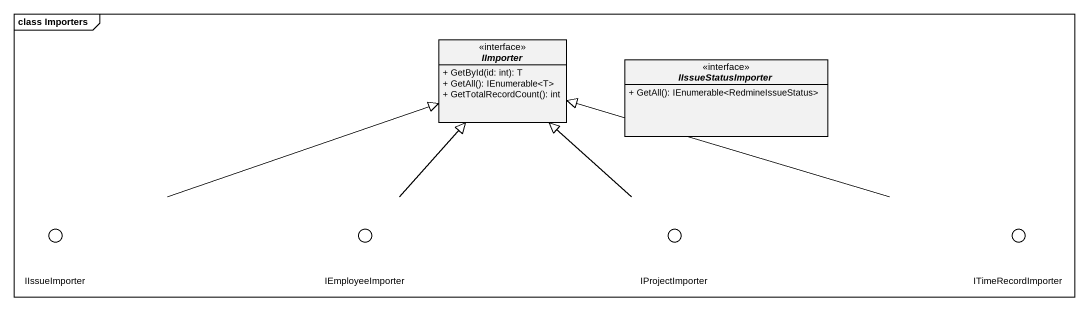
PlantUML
@startuml
mainframe class Importers
allowmixing
hide circle
hide empty members
skinparam classAttributeIconSize 0
interface IImporter {
  + GetById(id: int): T
  + GetAll(): IEnumerable<T>
  + GetTotalRecordCount(): int
}
interface IIssueStatusImporter {
  + GetAll(): IEnumerable<RedmineIssueStatus>
}
() IIssueImporter
() IEmployeeImporter
() IProjectImporter
() ITimeRecordImporter
IIssueImporter -right-|> IImporter
IEmployeeImporter -up-|> IImporter
IProjectImporter -up-|> IImporter
ITimeRecordImporter -left-|> IImporter
@enduml
